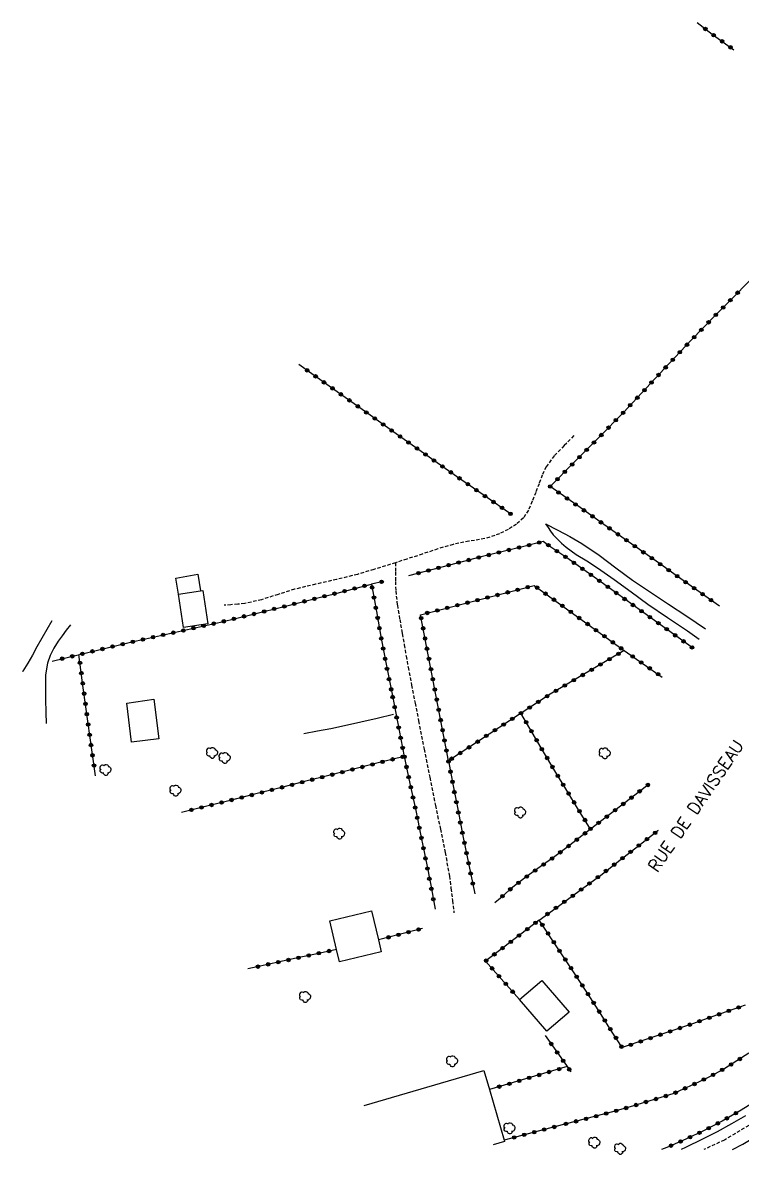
# Model space of a CAD drawing. Header units: millimetres. Extents: x 192000 to 193000, y 104999 to 106000.
# Drawn here: x 192063.5 to 192167.6, y 104999.3 to 105163 of the extents above; entities that cross this region are included whole.
import ezdxf

# ---------------------------------------------------------------- set-up
doc = ezdxf.new("R2010")
doc.units = ezdxf.units.MM
doc.linetypes.add('DASHED', pattern=[0.75, 0.5, -0.25])
doc.layers.get('0').update_dxf_attribs({"linetype": 'CONTINUOUS'})
for name, color, linetype in [('W0001', 6, 'DASHED'), ('W0008', 7, 'CONTINUOUS'), ('W0017', 7, 'CONTINUOUS'), ('W0070', 7, 'DASHED'), ('W0104', 1, 'CONTINUOUS'), ('W0211', 2, 'CONTINUOUS'), ('W0214', 2, 'CONTINUOUS'), ('W0300', 7, 'CONTINUOUS'), ('W0323', 7, 'CONTINUOUS'), ('W0989', 7, 'CONTINUOUS')]:
    doc.layers.add(name, color=color, linetype=linetype)
doc.styles.get("Standard").update_dxf_attribs({"font": 'romans.shx', "width": 0.85})

# ---------------------------------------------------------------- blocks, each defined once
blk = doc.blocks.new('T300')
for p, q in [((-0.8, 0.51), (-0.86, 0.34)), ((-0.86, 0.34), (-0.86, 0.17)), ((-0.86, 0.17), (-0.74, 0.06)), ((-0.69, 0.63), (-0.8, 0.51)), ((-0.8, -0.06), (-0.74, 0.06)), ((-0.74, 0.06), (-0.69, 0.11)), ((-0.57, 0.69), (-0.69, 0.63)), ((-0.46, 0.69), (-0.57, 0.69)), ((-0.29, 0.63), (-0.46, 0.69)), ((-0.29, 0.63), (-0.17, 0.74)), ((-0.23, 0.57), (-0.29, 0.63)), ((-0.17, 0.74), (-0.06, 0.8)), ((-0.06, 0.8), (0.06, 0.8)), ((0.06, 0.8), (0.23, 0.74)), ((0.23, 0.74), (0.34, 0.63)), ((0.34, 0.63), (0.4, 0.51)), ((0.46, 0.46), (0.34, 0.46)), ((0.4, 0.51), (0.4, 0.46)), ((0.57, 0.4), (0.46, 0.46)), ((0.57, 0.4), (0.69, 0.29)), ((0.69, 0.29), (0.74, 0.17)), ((0.74, 0.06), (0.69, -0.17)), ((0.74, 0.17), (0.74, 0.06)), ((-0.8, -0.17), (-0.8, -0.06)), ((-0.8, -0.23), (-0.8, -0.17)), ((-0.74, -0.34), (-0.8, -0.23)), ((-0.69, -0.4), (-0.74, -0.34)), ((-0.51, -0.46), (-0.69, -0.4)), ((-0.4, -0.46), (-0.51, -0.46)), ((-0.4, -0.46), (-0.34, -0.46)), ((-0.34, -0.46), (-0.34, -0.4)), ((-0.34, -0.51), (-0.34, -0.46)), ((-0.29, -0.63), (-0.34, -0.51)), ((-0.17, -0.74), (-0.29, -0.63)), ((-0.06, -0.8), (-0.17, -0.74)), ((0.06, -0.8), (-0.06, -0.8)), ((0.17, -0.74), (0.06, -0.8)), ((0.23, -0.69), (0.17, -0.74)), ((0.29, -0.46), (0.23, -0.46)), ((0.29, -0.63), (0.23, -0.69)), ((0.46, -0.4), (0.29, -0.46)), ((0.34, -0.51), (0.29, -0.63)), ((0.34, -0.51), (0.34, -0.46)), ((0.57, -0.34), (0.46, -0.4)), ((0.63, -0.29), (0.57, -0.34)), ((0.69, -0.17), (0.63, -0.29))]:
    blk.add_line(p, q)
blk = doc.blocks.new('t323o')
at = {"color": 0, "linetype": 'Continuous'}
for radius in [0.25, 0.15]:
    blk.add_circle((0, 0), radius, dxfattribs=at)

msp = doc.modelspace()

# ---------------------------------------------------------------- linework, layer by layer
at = {"layer": 'W0001'}
msp.add_lwpolyline([(192324.36, 105082.55), (192303.38, 105083.81), (192287.11, 105084.07), (192270.51, 105082.65), (192257.33, 105079.82), (192245.45, 105076.16), (192231.7, 105070.28), (192221.89, 105064.31), (192212.46, 105055.72), (192205.69, 105045.97), (192200.29, 105036.88), (192194.62, 105027.38), (192189.45, 105020.29), (192182.16, 105013.02), (192173.64, 105006.59), (192164.99, 105001.36), (192162.03, 105000)], dxfattribs=at)
at = {"layer": 'W0008'}
for points in [[(192166.15, 105000), (192167.66, 105000.79), (192171.01, 105002.81), (192174.26, 105005), (192177.42, 105007.31), (192180.14, 105009.43), (192182.79, 105011.66), (192185.33, 105013.99), (192187.52, 105016.2), (192189.62, 105018.49), (192191.63, 105020.87), (192193.65, 105023.53), (192195.56, 105026.27), (192197.39, 105029.07), (192199.29, 105032.2), (192199.98, 105033.41), (192201.09, 105035.38), (192202.9, 105038.56), (192203.83, 105040.13), (192204.28, 105040.89), (192205.67, 105043.22), (192207.06, 105045.54)], [(192168.06, 105004.89), (192166, 105003.7), (192163.93, 105002.56), (192161.82, 105001.47), (192159.36, 105000.28), (192158.73, 105000)]]:
    msp.add_lwpolyline(points, dxfattribs=at)
at = {"layer": 'W0017'}
for points in [[(192067.71, 105076.47), (192066.99, 105075.21), (192066.28, 105073.94), (192065.56, 105072.68), (192064.92, 105071.49), (192064.27, 105070.31), (192063.54, 105069.2), (192063.49, 105069.15)], [(192070.4, 105075.87), (192069.8, 105075.09), (192069.19, 105074.31), (192068.63, 105073.5), (192068.03, 105072.48), (192067.49, 105071.42), (192067.08, 105070.33), (192066.8, 105068.65), (192066.79, 105066.9), (192066.8, 105065.15), (192066.83, 105063.18), (192066.88, 105061.62)]]:
    msp.add_lwpolyline(points, dxfattribs=at)
at = {"layer": 'W0070'}
for points in [[(192143.23, 105103.24), (192141.81, 105101.79), (192140.39, 105100.33), (192139.2, 105098.73), (192138.64, 105097.54), (192138.18, 105096.28), (192137.7, 105095.03), (192137.19, 105093.74), (192136.65, 105092.47), (192135.93, 105091.35), (192134.92, 105090.43), (192133.73, 105089.68), (192132.48, 105089.04), (192130.33, 105088.34), (192128.05, 105087.96), (192125.77, 105087.51), (192123.53, 105086.85), (192121.3, 105086.11), (192119.07, 105085.39), (192117.41, 105084.86), (192116.69, 105084.63), (192114.3, 105083.88), (192111.91, 105083.18), (192108.89, 105082.43), (192105.85, 105081.75), (192102.82, 105081.02), (192100.43, 105080.28), (192098.04, 105079.51), (192095.61, 105078.96), (192094.62, 105078.85), (192093.62, 105078.78), (192092.62, 105078.71)], [(192117.41, 105084.86), (192117.41, 105083.5), (192117.41, 105082.14), (192117.46, 105080.78), (192117.69, 105078.72), (192118.04, 105076.66), (192118.4, 105074.61), (192118.68, 105072.99), (192118.96, 105071.37), (192119.25, 105069.74)], [(192119.25, 105069.74), (192119.75, 105067.15), (192120.25, 105064.56), (192120.75, 105061.98), (192121.57, 105057.9), (192122.39, 105053.83), (192123.21, 105049.75), (192123.91, 105046.35), (192124.61, 105042.95), (192125.21, 105039.53), (192125.45, 105037.77), (192125.67, 105036), (192125.88, 105034.23)]]:
    msp.add_lwpolyline(points, dxfattribs=at)
at = {"layer": 'W0104'}
for points in [[(192086.03, 105080.33), (192085.63, 105082.65), (192088.83, 105083.2), (192089.24, 105080.81)], [(192112.87, 105006.37), (192130.2, 105011.43), (192131.01, 105008.66), (192133.14, 105001.37), (192133.2, 105001.17), (192131.57, 105000.69)]]:
    msp.add_lwpolyline(points, dxfattribs=at)
for points in [[(192086.74, 105075.49), (192086.03, 105080.33), (192089.24, 105080.81), (192089.54, 105080.85), (192090.26, 105076.01)], [(192078.56, 105064.54), (192082.48, 105065.15), (192083.18, 105059.38), (192079.24, 105058.91)], [(192107.91, 105033.09), (192113.96, 105034.53), (192114.96, 105030.3), (192115.37, 105028.57), (192109.32, 105027.14), (192108.9, 105028.94), (192107.91, 105033.09)], [(192138.59, 105024.46), (192142.53, 105019.85), (192139.31, 105017.09), (192135.36, 105021.7)]]:
    msp.add_lwpolyline(points, close=True, dxfattribs=at)
at = {"layer": 'W0211'}
msp.add_lwpolyline([(192139.13, 105090.48), (192139.49, 105089.94), (192139.86, 105089.4), (192140.25, 105088.89), (192140.83, 105088.26), (192141.45, 105087.68), (192142.1, 105087.13), (192143.55, 105086.06), (192145.09, 105085.11), (192146.63, 105084.14), (192149.07, 105082.41), (192151.49, 105080.64), (192153.92, 105078.89), (192156.77, 105076.94), (192159.64, 105075.01), (192161.34, 105073.82)], dxfattribs=at)
at = {"layer": 'W0214'}
msp.add_lwpolyline([(192139.13, 105090.48), (192140.89, 105089.56), (192142.66, 105088.64), (192144.39, 105087.65), (192146.87, 105085.96), (192149.27, 105084.13), (192151.69, 105082.34), (192154.3, 105080.58), (192156.93, 105078.85), (192159.56, 105077.12), (192162.26, 105075.3)], dxfattribs=at)
at = {"layer": 'W0300'}
msp.add_lwpolyline([(192117.15, 105062.89), (192114.78, 105062.34), (192112.41, 105061.79), (192110.03, 105061.26), (192108.08, 105060.86), (192106.12, 105060.48), (192104.17, 105060.1)], dxfattribs=at)
at = {"layer": 'W0323'}
for points in [[(192161.05, 105162.97), (192163.21, 105161.31), (192166.38, 105159.04)], [(192164.28, 105078.57), (192162.99, 105079.49), (192158.71, 105082.52), (192154.43, 105085.55), (192151, 105087.98), (192147.56, 105090.41), (192144.13, 105092.83), (192142.68, 105093.84), (192141.23, 105094.85), (192139.79, 105095.87), (192143.33, 105099.43), (192146.87, 105103), (192150.38, 105106.6), (192153.69, 105110.1), (192156.97, 105113.62), (192160.27, 105117.12), (192163.42, 105120.35), (192166.58, 105123.57), (192169.74, 105126.79)], [(192134.26, 105091.79), (192130.26, 105094.57), (192126.27, 105097.35), (192122.28, 105100.14), (192117.85, 105103.28), (192113.42, 105106.44), (192109, 105109.59), (192105.31, 105112.2), (192103.42, 105113.55)], [(192160.51, 105072.47), (192157.97, 105074.29), (192152.99, 105077.87), (192149.41, 105080.45), (192145.83, 105083.02), (192142.22, 105085.55), (192141.07, 105086.34), (192139.91, 105087.12), (192138.76, 105087.91), (192135.78, 105087.18), (192132.8, 105086.45), (192129.83, 105085.71), (192126.32, 105084.81), (192122.81, 105083.9), (192119.3, 105082.98)], [(192067.76, 105070.63), (192071.54, 105071.54), (192075.32, 105072.46), (192079.11, 105073.35), (192083.45, 105074.33), (192087.79, 105075.29), (192092.12, 105076.28), (192096.82, 105077.41), (192101.51, 105078.58), (192106.2, 105079.77), (192108.79, 105080.43), (192111.37, 105081.1), (192113.96, 105081.77), (192114.66, 105077.82), (192115.37, 105073.88), (192116.11, 105069.95), (192116.4, 105068.51), (192116.69, 105067.07), (192116.98, 105065.63)], [(192115.65, 105082.15), (192113.96, 105081.77)], [(192074.03, 105054.04), (192073.58, 105057.14), (192072.91, 105061.95), (192072.27, 105066.76), (192071.64, 105071.57)], [(192150.5, 105072.16), (192156, 105068.33)], [(192116.98, 105065.63), (192118.7, 105056.85), (192115.12, 105055.95), (192111.55, 105055.04), (192107.97, 105054.14), (192104.27, 105053.2), (192100.56, 105052.26), (192096.85, 105051.32), (192093.31, 105050.44), (192089.77, 105049.57), (192086.45, 105048.75)], [(192154.14, 105052.88), (192151.39, 105050.76), (192148.52, 105048.55), (192145.65, 105046.34), (192143.91, 105049.13), (192142.18, 105051.93), (192140.47, 105054.74), (192138.82, 105057.51), (192137.2, 105060.3), (192135.57, 105063.08)], [(192118.7, 105056.85), (192119.52, 105052.95), (192120.35, 105049.04), (192121.15, 105045.14), (192121.84, 105041.67), (192122.51, 105038.21), (192123.18, 105034.74)], [(192125.07, 105056.22), (192125.77, 105052.6), (192126.47, 105048.98), (192127.18, 105045.36), (192127.75, 105042.57), (192128.32, 105039.78), (192128.9, 105036.99)], [(192145.65, 105046.34), (192143.92, 105045.01), (192142.2, 105043.69), (192140.47, 105042.37), (192138.37, 105040.86), (192136.27, 105039.37), (192134.22, 105037.79), (192133.4, 105037.09), (192132.59, 105036.37), (192131.78, 105035.65)], [(192138.2, 105033.18), (192141.17, 105035.34), (192144.15, 105037.5), (192147.1, 105039.68), (192149.86, 105041.82), (192152.61, 105043.97), (192155.38, 105046.11), (192155.46, 105046.17)], [(192168.01, 105020.89), (192165.52, 105020.01), (192163.02, 105019.12), (192160.52, 105018.24), (192157.08, 105017.06), (192153.65, 105015.89), (192150.21, 105014.73), (192148.68, 105017.12), (192147.16, 105019.52), (192145.63, 105021.91), (192143.17, 105025.67), (192140.68, 105029.43), (192138.2, 105033.18), (192130.46, 105027.26), (192135.36, 105021.7)], [(192121.32, 105031.96), (192114.96, 105030.3)], [(192108.9, 105028.94), (192106.08, 105028.32), (192103.26, 105027.7), (192100.44, 105027.08), (192097.44, 105026.43), (192096.07, 105026.13)], [(192139.08, 105016.49), (192142.15, 105012.16), (192142.27, 105011.98), (192142.8, 105011.24)], [(192168.54, 105013.93), (192166.81, 105012.8), (192165.04, 105011.73), (192163.24, 105010.72), (192161.36, 105009.78), (192159.45, 105008.91), (192157.53, 105008.04), (192154.69, 105007.18), (192151.84, 105006.32), (192148.98, 105005.5), (192146.2, 105004.75), (192143.42, 105004.04), (192140.63, 105003.32)], [(192142.27, 105011.98), (192131.01, 105008.66)], [(192170.05, 105007.35), (192167.4, 105005.68), (192164.69, 105004.12), (192162.07, 105002.75), (192159.4, 105001.48), (192156.68, 105000.3), (192155.89, 105000)], [(192140.63, 105003.32), (192133.14, 105001.37)]]:
    msp.add_lwpolyline(points, dxfattribs=at)
msp.add_lwpolyline([(192125.07, 105056.22), (192121.05, 105077.34), (192137.5, 105081.57), (192150.5, 105072.16), (192139.77, 105065.83)], close=True, dxfattribs=at)

# ---------------------------------------------------------------- block references
at = {"layer": 'W0300'}
for p in [(192090.93, 105057.36), (192147.72, 105057.28), (192092.75, 105056.62), (192075.53, 105054.9), (192085.65, 105051.9), (192135.5, 105048.74), (192109.33, 105045.66), (192104.39, 105022.06), (192125.66, 105012.76), (192133.96, 105003.06), (192146.22, 105000.98), (192149.94, 105000.1)]:
    msp.add_blockref('T300', p, dxfattribs=at)
at = {"layer": 'W0323'}
for p, rotation in [((192162.24, 105162.05), 322.43390484575), ((192163.44, 105161.15), 324.4537744264389), ((192164.66, 105160.27), 324.4537744264389), ((192165.88, 105159.4), 324.4537744264389), ((192165.86, 105122.84), 45.45763862415725), ((192166.91, 105123.91), 45.5564264806567), ((192164.81, 105121.77), 45.45763862415725), ((192162.71, 105119.63), 45.82563390609138), ((192163.75, 105120.7), 45.45763862415725), ((192161.66, 105118.55), 45.82563390609138), ((192159.58, 105116.39), 46.65918442851442), ((192160.62, 105117.47), 45.82563390609138), ((192158.55, 105115.3), 46.65918442851442), ((192156.5, 105113.11), 47.05502570704034), ((192157.52, 105114.21), 46.65918442851442), ((192104.64, 105112.68), 144.6245241564014), ((192105.87, 105111.81), 144.6318663865511), ((192155.47, 105112.01), 47.05502570704034), ((192107.09, 105110.94), 144.6318663865511), ((192108.31, 105110.08), 144.6318663865511), ((192153.43, 105109.82), 46.60867786207535), ((192154.45, 105110.92), 47.05502570704034), ((192109.53, 105109.21), 144.5432241577902), ((192110.76, 105108.34), 144.5432241577902), ((192152.4, 105108.73), 46.60867786207535), ((192111.98, 105107.47), 144.5432241577902), ((192113.2, 105106.6), 144.5432241577902), ((192150.34, 105106.55), 45.68503435052713), ((192151.37, 105107.64), 46.60867786207535), ((192114.42, 105105.73), 144.5199305238348), ((192115.64, 105104.86), 144.5199305238348), ((192149.29, 105105.48), 45.68503435052713), ((192116.86, 105103.98), 144.5199305238348), ((192147.19, 105103.33), 45.68503435052713), ((192148.24, 105104.4), 45.68503435052713), ((192118.09, 105103.11), 144.7099404239978), ((192119.31, 105102.25), 144.7099404239978), ((192146.14, 105102.26), 45.21754726637687), ((192120.54, 105101.38), 144.7099404239978), ((192121.76, 105100.52), 144.7099404239978), ((192144.03, 105100.13), 45.21754726637687), ((192145.08, 105101.2), 45.21754726637687), ((192122.99, 105099.65), 144.9935080032606), ((192124.21, 105098.79), 144.9935080032606), ((192142.97, 105099.07), 45.20951949759501), ((192125.44, 105097.93), 144.9935080032606), ((192126.67, 105097.07), 145.1439915483291), ((192140.86, 105096.94), 45.20951949759501), ((192141.91, 105098), 45.20951949759501), ((192127.9, 105096.21), 145.1439915483291), ((192129.13, 105095.36), 145.1439915483291), ((192139.8, 105095.88), 45.20951949759501), ((192141, 105095.01), 145.0132987559439), ((192130.37, 105094.5), 145.1536548994604), ((192131.6, 105093.64), 145.1536548994604), ((192142.23, 105094.15), 145.0585028225241), ((192132.83, 105092.79), 145.1536548994604), ((192134.06, 105091.93), 145.1536548994604), ((192143.46, 105093.29), 144.9680820916663), ((192144.69, 105092.43), 144.8472345680427), ((192145.92, 105091.57), 144.8472345680427), ((192147.14, 105090.7), 144.8472345680427), ((192148.37, 105089.84), 144.7188971261641), ((192149.59, 105088.97), 144.7188971261641), ((192135.29, 105087.06), 193.7189190309515), ((192136.74, 105087.41), 193.7189190309515), ((192138.2, 105087.77), 193.7189190309515), ((192139.53, 105087.39), 145.8196521981984), ((192150.82, 105088.11), 144.7188971261641), ((192152.04, 105087.24), 144.7188971260023), ((192128.01, 105085.25), 194.3543158943727), ((192129.46, 105085.62), 194.3543158943727), ((192130.92, 105085.98), 193.9501117335553), ((192132.37, 105086.35), 193.9501117335553), ((192133.83, 105086.7), 193.7189190309515), ((192140.77, 105086.54), 145.785657101102), ((192142, 105085.7), 145.6142973585547), ((192153.27, 105086.37), 144.7188971260023), ((192154.49, 105085.51), 144.7099585189674), ((192122.2, 105083.74), 194.6148916226574), ((192123.65, 105084.12), 194.6188793342409), ((192125.1, 105084.5), 194.6188793342409), ((192126.56, 105084.88), 194.3543158943727), ((192143.23, 105084.84), 144.9334840493779), ((192144.46, 105083.98), 144.9334840493779), ((192155.71, 105084.64), 144.7099585189674), ((192156.94, 105083.77), 144.7099585189674), ((192115.42, 105082.1), 192.8685727060538), ((192120.75, 105083.36), 194.6148916226574), ((192145.69, 105083.11), 144.9334840493779), ((192146.91, 105082.24), 144.3097915652222), ((192158.16, 105082.91), 144.7099585189674), ((192159.39, 105082.04), 144.679499770278), ((192108.61, 105080.39), 14.35900384886036), ((192110.06, 105080.76), 14.4890622393963), ((192111.51, 105081.14), 14.48906223909395), ((192112.96, 105081.51), 14.48906223909395), ((192114.04, 105081.3), 280.1654036027618), ((192133.64, 105080.57), 14.42488039199593), ((192135.09, 105080.95), 14.42488039199593), ((192136.55, 105081.32), 14.42488039199593), ((192137.92, 105081.26), 324.1261709048715), ((192139.13, 105080.38), 324.1261709048715), ((192148.13, 105081.36), 144.3097915652222), ((192149.35, 105080.49), 144.3097915652222), ((192160.61, 105081.17), 144.679499770278), ((192161.84, 105080.31), 144.679499770278), ((192102.79, 105078.91), 14.22305187851677), ((192104.25, 105079.27), 14.22305187851677), ((192105.7, 105079.64), 14.22305187851677), ((192107.15, 105080.01), 14.35900384886036), ((192114.31, 105079.82), 280.1654036027618), ((192126.38, 105078.71), 14.42488039199593), ((192127.83, 105079.08), 14.42488039199593), ((192129.28, 105079.45), 14.42488039199593), ((192130.73, 105079.83), 14.42488039199593), ((192132.19, 105080.2), 14.42488039199593), ((192140.35, 105079.51), 324.1261709048715), ((192141.56, 105078.63), 324.1261709048715), ((192150.56, 105079.61), 144.2524374346348), ((192151.78, 105078.74), 144.2524374346348), ((192163.06, 105079.44), 144.7493320905974), ((192095.52, 105077.1), 13.56487315359455), ((192096.97, 105077.45), 14.01325504264933), ((192098.43, 105077.81), 14.01325504264933), ((192099.88, 105078.18), 14.01325504264933), ((192101.34, 105078.54), 14.01325504264933), ((192114.57, 105078.35), 280.1654036027618), ((192122.02, 105077.59), 14.42488039199593), ((192123.47, 105077.96), 14.42488039199593), ((192124.92, 105078.33), 14.42488039199593), ((192142.78, 105077.75), 324.1261709048715), ((192153, 105077.86), 144.331961552827), ((192089.68, 105075.72), 12.82654347220728), ((192091.14, 105076.05), 12.82654347220728), ((192092.6, 105076.39), 13.56487315359455), ((192094.06, 105076.74), 13.56487315359455), ((192114.84, 105076.87), 280.1654036031716), ((192121.14, 105076.85), 100.7935233977768), ((192143.99, 105076.87), 324.1261709048715), ((192145.21, 105075.99), 324.1261709048715), ((192154.22, 105076.99), 144.331961552827), ((192155.44, 105076.11), 144.331961552827), ((192082.36, 105074.09), 12.72030078232224), ((192083.82, 105074.42), 12.43234319812716), ((192085.28, 105074.74), 12.43234319812716), ((192086.75, 105075.06), 12.43234319812716), ((192088.21, 105075.39), 12.82654347220728), ((192115.1, 105075.39), 280.1654036031716), ((192115.36, 105073.92), 280.1654036031716), ((192121.42, 105075.37), 100.7935233977768), ((192121.7, 105073.9), 100.7935233977768), ((192146.42, 105075.11), 324.1261709048715), ((192147.64, 105074.23), 324.1261709048715), ((192156.65, 105075.24), 144.331961552827), ((192157.87, 105074.36), 144.331961552827), ((192075.05, 105072.39), 13.58622976838032), ((192076.51, 105072.74), 13.31472628182179), ((192077.97, 105073.08), 13.31472628182179), ((192079.43, 105073.43), 12.72030078232224), ((192080.89, 105073.76), 12.72030078232224), ((192115.64, 105072.44), 280.6591908071237), ((192121.98, 105072.43), 100.7935233977768), ((192148.86, 105073.35), 324.1261709048715), ((192150.07, 105072.47), 324.1261709048715), ((192159.09, 105073.49), 144.2515730686812), ((192160.31, 105072.61), 144.2515730686812), ((192069.22, 105070.98), 13.57191529166244), ((192070.68, 105071.33), 13.57191529166244), ((192072.13, 105071.69), 13.58622976838032), ((192073.59, 105072.04), 13.58622976838032), ((192115.92, 105070.97), 280.6591908071237), ((192122.26, 105070.95), 100.7935233977768), ((192148.38, 105070.91), 210.5410800742917), ((192149.67, 105071.67), 210.5410800742917), ((192151.73, 105071.3), 325.0783636017982), ((192152.96, 105070.44), 325.0783636017982), ((192071.79, 105070.39), 97.56733291298022), ((192071.99, 105068.9), 97.56733291298022), ((192116.2, 105069.5), 281.2333952770485), ((192122.55, 105069.48), 100.7935233977768), ((192145.79, 105069.38), 210.5410800742917), ((192147.08, 105070.15), 210.5410800742917), ((192154.19, 105069.59), 325.0783636017982), ((192072.19, 105067.41), 97.56733291298022), ((192116.49, 105068.03), 281.3864287967028), ((192122.83, 105068.01), 100.7935233977768), ((192143.21, 105067.86), 210.5410800742917), ((192144.5, 105068.62), 210.5410800742917), ((192155.42, 105068.73), 325.0783636017982), ((192072.39, 105065.93), 97.55718035870741), ((192116.79, 105066.55), 281.4323918749878), ((192123.11, 105066.53), 100.7935233977768), ((192139.35, 105065.55), 213.1869143401336), ((192140.63, 105066.33), 210.5410800742917), ((192141.92, 105067.1), 210.5410800742917), ((192072.58, 105064.44), 97.55718035870741), ((192117.02, 105065.44), 281.1138267497209), ((192117.31, 105063.97), 281.1138267497209), ((192123.39, 105065.06), 100.7935233977768), ((192136.83, 105063.91), 213.1869143401336), ((192138.09, 105064.73), 213.1869143401336), ((192072.78, 105062.95), 97.55718035870741), ((192117.59, 105062.49), 281.1138267497209), ((192123.67, 105063.59), 100.7935233977768), ((192134.32, 105062.27), 213.1869143401336), ((192135.58, 105063.09), 213.1869143401336), ((192072.98, 105061.47), 97.87792038443506), ((192117.88, 105061.02), 281.1138267497209), ((192123.95, 105062.11), 100.7935233977768), ((192131.81, 105060.63), 213.1869143401336), ((192133.07, 105061.45), 213.1869143401336), ((192136.33, 105061.79), 120.2692224047745), ((192073.19, 105059.98), 97.87792038443506), ((192118.17, 105059.55), 281.1138267497209), ((192124.23, 105060.64), 100.7935233977768), ((192124.51, 105059.16), 100.7935233977768), ((192130.56, 105059.81), 213.1869143401336), ((192137.08, 105060.49), 120.2692224047745), ((192137.84, 105059.2), 120.2781778937693), ((192073.39, 105058.49), 97.87792038443506), ((192118.46, 105058.08), 281.1138267497209), ((192124.79, 105057.69), 100.7935233977768), ((192128.05, 105058.16), 213.1869143401336), ((192129.3, 105058.98), 213.1869143401336), ((192138.59, 105057.9), 120.2781778937693), ((192073.6, 105057.01), 98.3362412573474), ((192115.55, 105056.06), 194.209432969328), ((192117, 105056.42), 194.209432969328), ((192118.46, 105056.79), 194.209432969328), ((192118.72, 105056.79), 281.9012282545114), ((192125.09, 105056.11), 280.898441425348), ((192125.54, 105056.52), 213.1869143401336), ((192126.79, 105057.34), 213.1869143401336), ((192139.36, 105056.61), 120.6834944269731), ((192073.82, 105055.52), 98.3362412573474), ((192108.28, 105054.21), 194.209432969328), ((192109.73, 105054.58), 194.209432969328), ((192111.19, 105054.95), 194.209432969328), ((192112.64, 105055.32), 194.2282956406825), ((192114.09, 105055.69), 194.2282956406825), ((192119.02, 105055.32), 281.9012282545114), ((192125.38, 105054.64), 280.898441425348), ((192140.12, 105055.32), 120.6834944269731), ((192102.46, 105052.74), 194.2216660551884), ((192103.92, 105053.11), 194.2216660551884), ((192105.37, 105053.48), 194.2398833602167), ((192106.82, 105053.85), 194.2398833602167), ((192119.33, 105053.86), 281.9012282545114), ((192125.66, 105053.17), 280.898441425348), ((192140.9, 105054.03), 121.3849755405672), ((192141.68, 105052.75), 121.3849755405672), ((192153.93, 105052.72), 217.6071769881727), ((192095.19, 105050.91), 193.971502501597), ((192096.64, 105051.27), 193.971502501597), ((192098.1, 105051.64), 194.1307848727667), ((192099.55, 105052), 194.1307848727667), ((192101.01, 105052.37), 194.2216660551884), ((192119.64, 105052.39), 281.9012282545114), ((192119.95, 105050.92), 281.9012282545114), ((192125.94, 105051.7), 280.916645639918), ((192142.46, 105051.48), 121.8151981092608), ((192151.56, 105050.89), 217.6071769881727), ((192152.74, 105051.8), 217.6071769881727), ((192089.36, 105049.47), 193.8762742803831), ((192090.82, 105049.83), 193.891518993757), ((192092.28, 105050.19), 193.891518993757), ((192093.73, 105050.55), 193.971502501597), ((192120.26, 105049.45), 281.9012282545114), ((192126.23, 105050.22), 280.916645639918), ((192143.25, 105050.2), 121.8151981092608), ((192150.37, 105049.97), 217.5849898104724), ((192087.91, 105049.11), 193.8762742803831), ((192120.57, 105047.98), 281.6224671661061), ((192126.51, 105048.75), 281.1361893542233), ((192144.04, 105048.93), 121.8151981092608), ((192144.83, 105047.65), 121.8151981092608), ((192147.99, 105048.14), 217.6071769882591), ((192149.18, 105049.06), 217.5849898104724), ((192120.87, 105046.52), 281.6224671661061), ((192126.8, 105047.28), 281.1361893542233), ((192145.62, 105046.38), 121.8151981092608), ((192146.8, 105047.23), 217.6071769882591), ((192121.17, 105045.05), 281.1889748969166), ((192127.09, 105045.81), 281.1361893542233), ((192127.39, 105044.34), 281.4795278012734), ((192143.65, 105044.8), 217.544492521313), ((192144.84, 105045.72), 217.5814461815008), ((192153.79, 105044.88), 37.6635716840033), ((192154.98, 105045.8), 37.6635716840033), ((192121.46, 105043.57), 281.1889748969166), ((192127.69, 105042.87), 281.4795278012734), ((192141.27, 105042.98), 217.2230827231752), ((192142.46, 105043.89), 217.544492521313), ((192151.43, 105043.04), 38.14249049238667), ((192152.61, 105043.97), 38.14249049238667), ((192121.75, 105042.1), 281.1889748969166), ((192127.99, 105041.4), 281.6649203697766), ((192138.85, 105041.21), 215.7747553141842), ((192140.07, 105042.08), 215.7747553141842), ((192149.06, 105041.2), 37.60458686009086), ((192150.25, 105042.12), 38.14249049238667), ((192122.04, 105040.63), 280.9376185698558), ((192128.29, 105039.93), 281.6649203697766), ((192136.41, 105039.47), 215.3443816219279), ((192137.63, 105040.34), 215.3443816219279), ((192146.68, 105039.37), 36.55484889747648), ((192147.87, 105040.28), 37.60458686009086), ((192122.32, 105039.16), 280.9376185698558), ((192128.6, 105038.46), 281.6649203698358), ((192135.21, 105038.56), 217.6646962725137), ((192145.47, 105038.48), 36.55484889747648), ((192122.61, 105037.69), 280.9406981172702), ((192122.89, 105036.21), 280.9406981172702), ((192132.9, 105036.65), 221.5544137129781), ((192134.03, 105037.63), 220.5783258023851), ((192143.06, 105036.7), 35.98724628246315), ((192144.27, 105037.59), 36.55484889747648), ((192140.63, 105034.94), 36.00902846309258), ((192141.84, 105035.82), 35.98724628246315), ((192139.41, 105034.06), 36.00902846309258), ((192119.31, 105031.44), 194.6938631378115), ((192120.76, 105031.82), 194.6938631378115), ((192136.49, 105031.87), 217.3954675345803), ((192137.68, 105032.78), 217.3954675345803), ((192138.66, 105032.48), 123.5064278358737), ((192139.49, 105031.23), 123.5064278358737), ((192116.41, 105030.68), 194.6938631378115), ((192117.86, 105031.06), 194.6938631378115), ((192134.1, 105030.04), 217.3954675345803), ((192135.29, 105030.95), 217.3954675345803), ((192140.32, 105029.98), 123.5064278358737), ((192104.87, 105028.05), 192.3651489952332), ((192106.33, 105028.38), 192.3845403891568), ((192107.8, 105028.7), 192.3845403891568), ((192131.72, 105028.22), 217.3954675345803), ((192132.91, 105029.13), 217.3954675345803), ((192141.15, 105028.72), 123.513458198343), ((192097.54, 105026.45), 192.3282540547781), ((192099, 105026.77), 192.3282540547781), ((192100.47, 105027.09), 192.365148995357), ((192101.94, 105027.41), 192.365148995357), ((192103.4, 105027.73), 192.3651489952332), ((192130.53, 105027.31), 217.3954675345803), ((192141.98, 105027.47), 123.513458198343), ((192131.39, 105026.2), 311.4127573376435), ((192132.39, 105025.07), 311.4127573376435), ((192142.81, 105026.22), 123.513458198343), ((192143.63, 105024.97), 123.1461254163198), ((192133.38, 105023.95), 311.4127573376435), ((192144.45, 105023.71), 123.1461254163198), ((192134.37, 105022.82), 311.4127573376435), ((192145.27, 105022.46), 123.1461254163198), ((192146.08, 105021.2), 122.6770296779407), ((192146.89, 105019.94), 122.6770296779407), ((192165.64, 105020.05), 199.5359975220451), ((192167.05, 105020.55), 199.5359975220451), ((192147.7, 105018.67), 122.4417836481483), ((192161.4, 105018.55), 199.3512748990357), ((192162.81, 105019.05), 199.3512748990357), ((192164.23, 105019.55), 199.5491398260544), ((192148.5, 105017.4), 122.4417836481483), ((192155.72, 105016.6), 198.7344013899275), ((192157.14, 105017.08), 198.9937196224141), ((192158.56, 105017.57), 198.9937196224141), ((192159.98, 105018.05), 198.9937196224141), ((192139.95, 105015.26), 305.3519546838821), ((192149.31, 105016.14), 122.4417836488015), ((192150.11, 105014.87), 122.4417836488015), ((192151.46, 105015.15), 198.744275174192), ((192152.88, 105015.63), 198.744275174192), ((192154.3, 105016.11), 198.7344013899275), ((192140.81, 105014.04), 305.3519546838821), ((192141.08, 105011.63), 196.4245024633618), ((192141.68, 105012.82), 305.3519546838821), ((192142.55, 105011.59), 305.3112134400374), ((192165.96, 105012.29), 211.229892943843), ((192167.23, 105013.08), 213.105279983846), ((192135.32, 105009.93), 196.4245024633618), ((192136.76, 105010.36), 196.4245024633618), ((192138.2, 105010.78), 196.4245024633618), ((192139.64, 105011.21), 196.4245024633618), ((192162.02, 105010.12), 206.5528527994538), ((192163.36, 105010.79), 209.2459216568224), ((192164.67, 105011.52), 209.2459216568224), ((192132.45, 105009.09), 196.4245024633618), ((192133.89, 105009.51), 196.4245024633618), ((192159.3, 105008.84), 204.5431135194888), ((192160.67, 105009.47), 204.5792030448553), ((192153.65, 105006.87), 196.7767856810503), ((192155.09, 105007.3), 196.7583291585269), ((192156.53, 105007.73), 196.7583291585269), ((192157.94, 105008.22), 204.5431135194888), ((192147.89, 105005.2), 195.0019468620628), ((192149.34, 105005.6), 196.0936656095014), ((192150.78, 105006.01), 196.0936656095014), ((192152.22, 105006.43), 196.7767856810503), ((192166.66, 105005.26), 209.9859146262423), ((192142.08, 105003.7), 194.3645824495534), ((192143.53, 105004.07), 194.3645824498341), ((192144.99, 105004.44), 194.3645824498341), ((192146.44, 105004.81), 195.0019468620628), ((192164.05, 105003.78), 207.5356325534567), ((192165.36, 105004.51), 209.9859146262423), ((192134.59, 105001.75), 194.6358202260631), ((192136.04, 105002.13), 194.6358202260631), ((192137.49, 105002.5), 194.6358202260631), ((192138.94, 105002.88), 194.6358202260631), ((192140.39, 105003.26), 194.6358202260631), ((192160.02, 105001.78), 205.4317427772732), ((192161.38, 105002.42), 205.4317427772732), ((192162.72, 105003.09), 207.5356325534567), ((192157.28, 105000.56), 203.4707593168619), ((192158.66, 105001.16), 203.4707593168619)]:
    msp.add_blockref('t323o', p, dxfattribs=dict(at, rotation=rotation))

# ---------------------------------------------------------------- texts
at = {"layer": 'W0989'}
msp.add_text('RUE DE DAVISSEAU', height=1.75, rotation=55.6362, dxfattribs=at).set_placement((192155.27, 105039.98))

doc.saveas('drawing.dxf')
